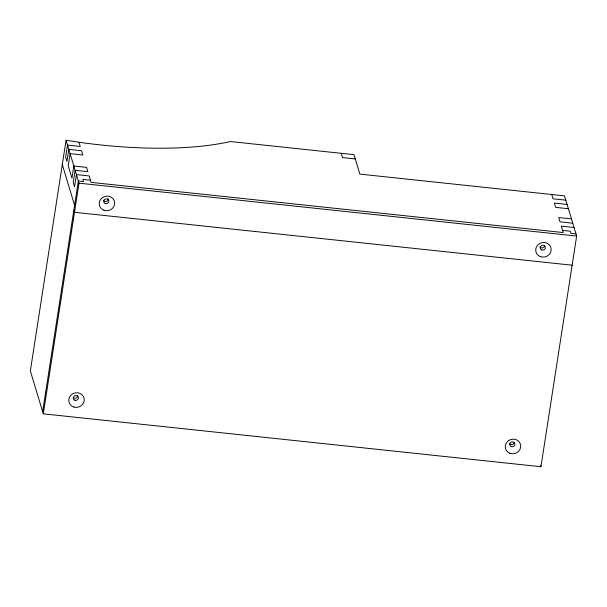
<?xml version="1.0" encoding="UTF-8"?>
<svg xmlns="http://www.w3.org/2000/svg" width="607" height="607" viewBox="0 0 607 607"><rect width="100%" height="100%" fill="white"/><g stroke="black" fill="none" stroke-linecap="round" stroke-linejoin="round"><path stroke-width="0.91" d="M66.057 140.278L30.35 370.938L43.302 413.83L540.943 466.722L576.65 236.062L564.51 195.864L359.868 174.11L353.995 154.664L230.425 141.53L228.718 141.917A201.964 63.75 8.8 0 1 79.995 142.395L66.057 140.278L79.009 183.17L43.302 413.83M42.649 411.683L78.356 181.03L83.455 181.569L82.81 179.422L90.458 180.233M544.608 246.123L544.714 245.494M355.285 158.951L342.545 157.592L341.248 153.305M565.807 200.151L553.06 198.8L551.771 194.506M567.105 204.438L554.358 203.087L555.655 207.374L568.395 208.732M571.468 218.907L558.728 217.556L560.018 221.843L572.765 223.194M574.063 227.488L561.316 226.13L563.258 232.564L91.103 182.381L89.161 175.947L76.414 174.596L74.54 186.736L73.242 182.441L75.124 170.301L87.863 171.66L86.573 167.373L73.826 166.015L71.945 178.155L68.219 165.802L70.101 153.662L82.84 155.02L81.543 150.733L68.803 149.375L66.922 161.515L65.632 157.228L67.506 145.088L80.253 146.439L78.986 142.243M562.613 230.417L570.261 231.237L570.906 233.376L576.005 233.923M79.009 183.17L576.65 236.062M572.143 265.198L74.494 212.306L73.849 210.166M540.511 465.288L540.943 466.722M62.301 164.558L74.6 205.31M544.691 245.789A2.587 2.428 -16.8 0 1 539.881 246.768M108.228 198.762A2.587 2.428 -16.8 0 1 103.6 200.651M514.243 442.457A2.587 2.428 -16.8 0 1 509.63 443.709M77.779 395.43A2.587 2.428 -16.8 0 1 73.151 397.319M541.763 249.94A2.587 2.428 -16.8 0 0 545.344 247.299A2.587 2.428 -16.8 0 0 541.254 245.759A2.587 2.428 -16.8 0 0 541.763 249.94M540.367 256.632A7.77 7.284 -16.8 0 0 551.11 248.711A7.77 7.284 -16.8 0 0 538.826 244.082A7.77 7.284 -16.8 0 0 540.367 256.632M105.292 203.55A2.587 2.428 -16.8 0 0 108.873 200.909A2.587 2.428 -16.8 0 0 104.776 199.362A2.587 2.428 -16.8 0 0 105.292 203.55M103.896 210.242A7.77 7.284 -16.8 0 0 114.64 202.321A7.77 7.284 -16.8 0 0 102.348 197.692A7.77 7.284 -16.8 0 0 103.896 210.242M74.843 400.21A2.587 2.428 -16.8 0 0 78.424 397.57A2.587 2.428 -16.8 0 0 74.335 396.03A2.587 2.428 -16.8 0 0 74.843 400.21M74.008 407.092A7.77 7.284 -16.8 0 0 84.1 398.427A7.77 7.284 -16.8 0 0 71.436 394.725A7.77 7.284 -16.8 0 0 74.008 407.092M511.322 446.6A2.587 2.428 -16.8 0 0 514.903 443.96A2.587 2.428 -16.8 0 0 510.806 442.42A2.587 2.428 -16.8 0 0 511.322 446.6M509.918 453.3A7.77 7.284 -16.8 0 0 520.669 445.371A7.77 7.284 -16.8 0 0 508.378 440.75A7.77 7.284 -16.8 0 0 509.918 453.3"/></g></svg>
